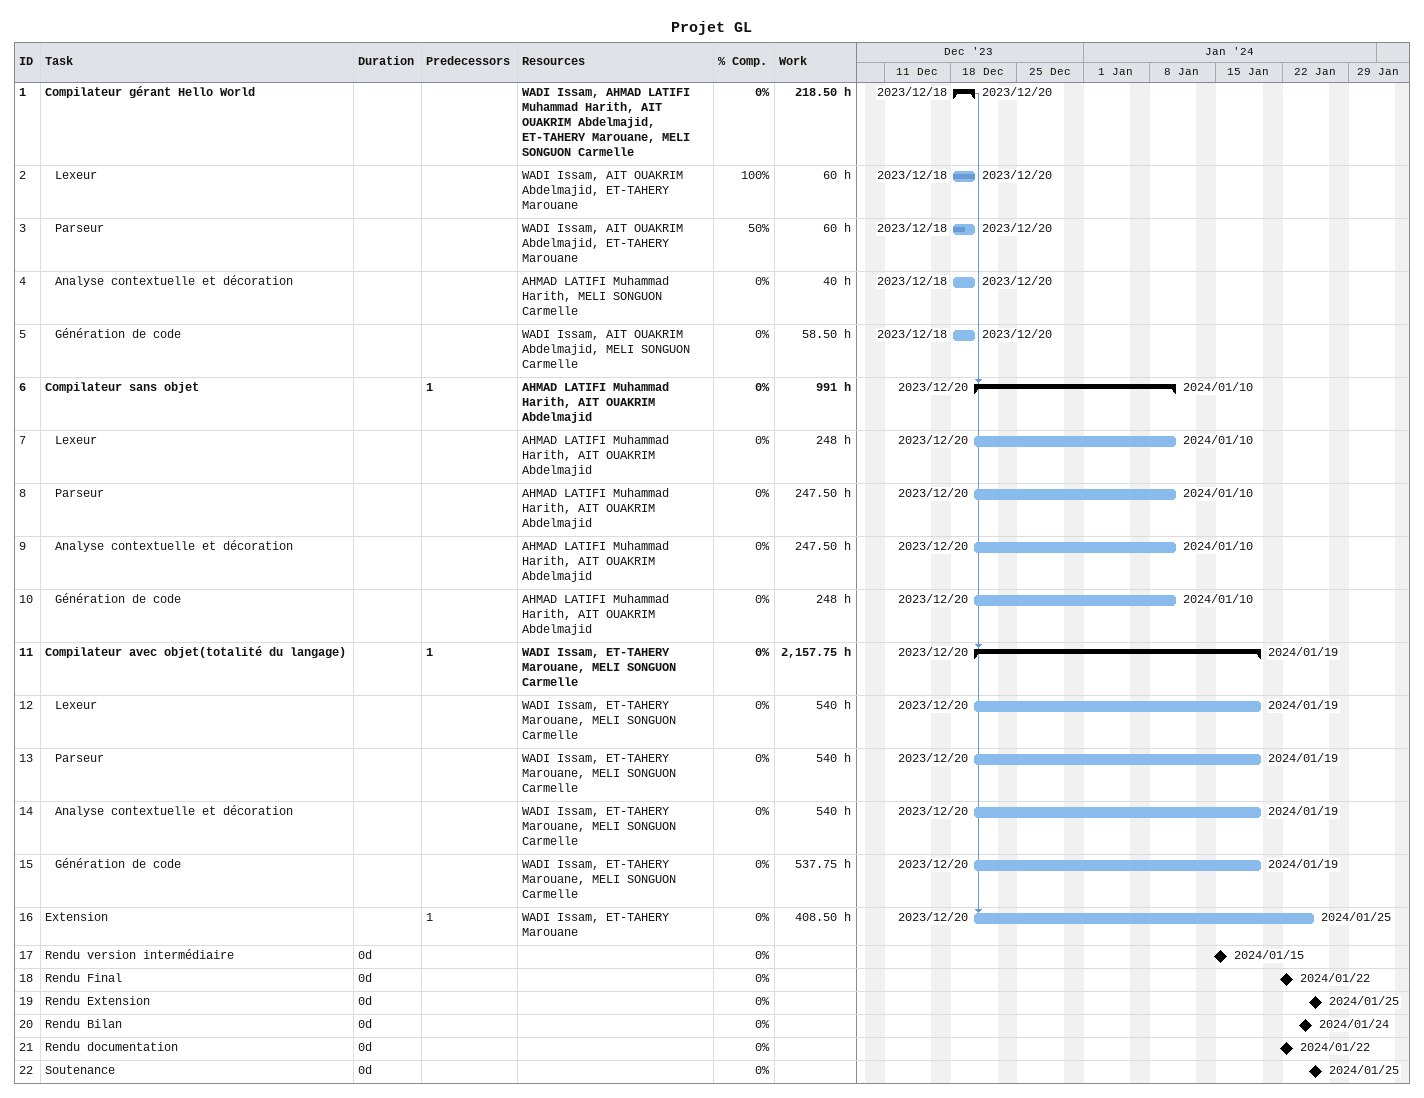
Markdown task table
Projet GL

| ID | Level | Task | Duration | Start | Finish | Predecessors | Resources | % complete | Work (h) |
|---|---|---|---|---|---|---|---|---|---|
| 1 | 1 | **Compilateur gérant Hello World** |  | 2023-12-18 | 2023-12-20 |  | WADI Issam, AHMAD LATIFI Muhammad Harith, AIT OUAKRIM Abdelmajid, ET-TAHERY Marouane, MELI SONGUON Carmelle | 0 | 218.50 |
| 2 | 2 | Lexeur |  | 2023-12-18 | 2023-12-20 |  | WADI Issam, AIT OUAKRIM Abdelmajid, ET-TAHERY Marouane | 100 | 60 |
| 3 | 2 | Parseur |  | 2023-12-18 | 2023-12-20 |  | WADI Issam, AIT OUAKRIM Abdelmajid, ET-TAHERY Marouane | 50 | 60 |
| 4 | 2 | Analyse contextuelle et décoration |  | 2023-12-18 | 2023-12-20 |  | AHMAD LATIFI Muhammad Harith, MELI SONGUON Carmelle | 0 | 40 |
| 5 | 2 | Génération de code |  | 2023-12-18 | 2023-12-20 |  | WADI Issam, AIT OUAKRIM Abdelmajid, MELI SONGUON Carmelle | 0 | 58.50 |
| 6 | 1 | **Compilateur sans objet** |  | 2023-12-20 | 2024-01-10 | 1 | AHMAD LATIFI Muhammad Harith, AIT OUAKRIM Abdelmajid | 0 | 991 |
| 7 | 2 | Lexeur |  | 2023-12-20 | 2024-01-10 |  | AHMAD LATIFI Muhammad Harith, AIT OUAKRIM Abdelmajid | 0 | 248 |
| 8 | 2 | Parseur |  | 2023-12-20 | 2024-01-10 |  | AHMAD LATIFI Muhammad Harith, AIT OUAKRIM Abdelmajid | 0 | 247.50 |
| 9 | 2 | Analyse contextuelle et décoration |  | 2023-12-20 | 2024-01-10 |  | AHMAD LATIFI Muhammad Harith, AIT OUAKRIM Abdelmajid | 0 | 247.50 |
| 10 | 2 | Génération de code |  | 2023-12-20 | 2024-01-10 |  | AHMAD LATIFI Muhammad Harith, AIT OUAKRIM Abdelmajid | 0 | 248 |
| 11 | 1 | **Compilateur avec objet(totalité du langage)** |  | 2023-12-20 | 2024-01-19 | 1 | WADI Issam, ET-TAHERY Marouane, MELI SONGUON Carmelle | 0 | 2157.75 |
| 12 | 2 | Lexeur |  | 2023-12-20 | 2024-01-19 |  | WADI Issam, ET-TAHERY Marouane, MELI SONGUON Carmelle | 0 | 540 |
| 13 | 2 | Parseur |  | 2023-12-20 | 2024-01-19 |  | WADI Issam, ET-TAHERY Marouane, MELI SONGUON Carmelle | 0 | 540 |
| 14 | 2 | Analyse contextuelle et décoration |  | 2023-12-20 | 2024-01-19 |  | WADI Issam, ET-TAHERY Marouane, MELI SONGUON Carmelle | 0 | 540 |
| 15 | 2 | Génération de code |  | 2023-12-20 | 2024-01-19 |  | WADI Issam, ET-TAHERY Marouane, MELI SONGUON Carmelle | 0 | 537.75 |
| 16 | 1 | Extension |  | 2023-12-20 | 2024-01-25 | 1 | WADI Issam, ET-TAHERY Marouane | 0 | 408.50 |
| 17 | 1 | Rendu version intermédiaire | 0d | 2024-01-15 | 2024-01-15 |  |  | 0 |  |
| 18 | 1 | Rendu Final | 0d | 2024-01-22 | 2024-01-22 |  |  | 0 |  |
| 19 | 1 | Rendu Extension | 0d | 2024-01-25 | 2024-01-25 |  |  | 0 |  |
| 20 | 1 | Rendu Bilan | 0d | 2024-01-24 | 2024-01-24 |  |  | 0 |  |
| 21 | 1 | Rendu documentation | 0d | 2024-01-22 | 2024-01-22 |  |  | 0 |  |
| 22 | 1 | Soutenance | 0d | 2024-01-25 | 2024-01-25 |  |  | 0 |  |
